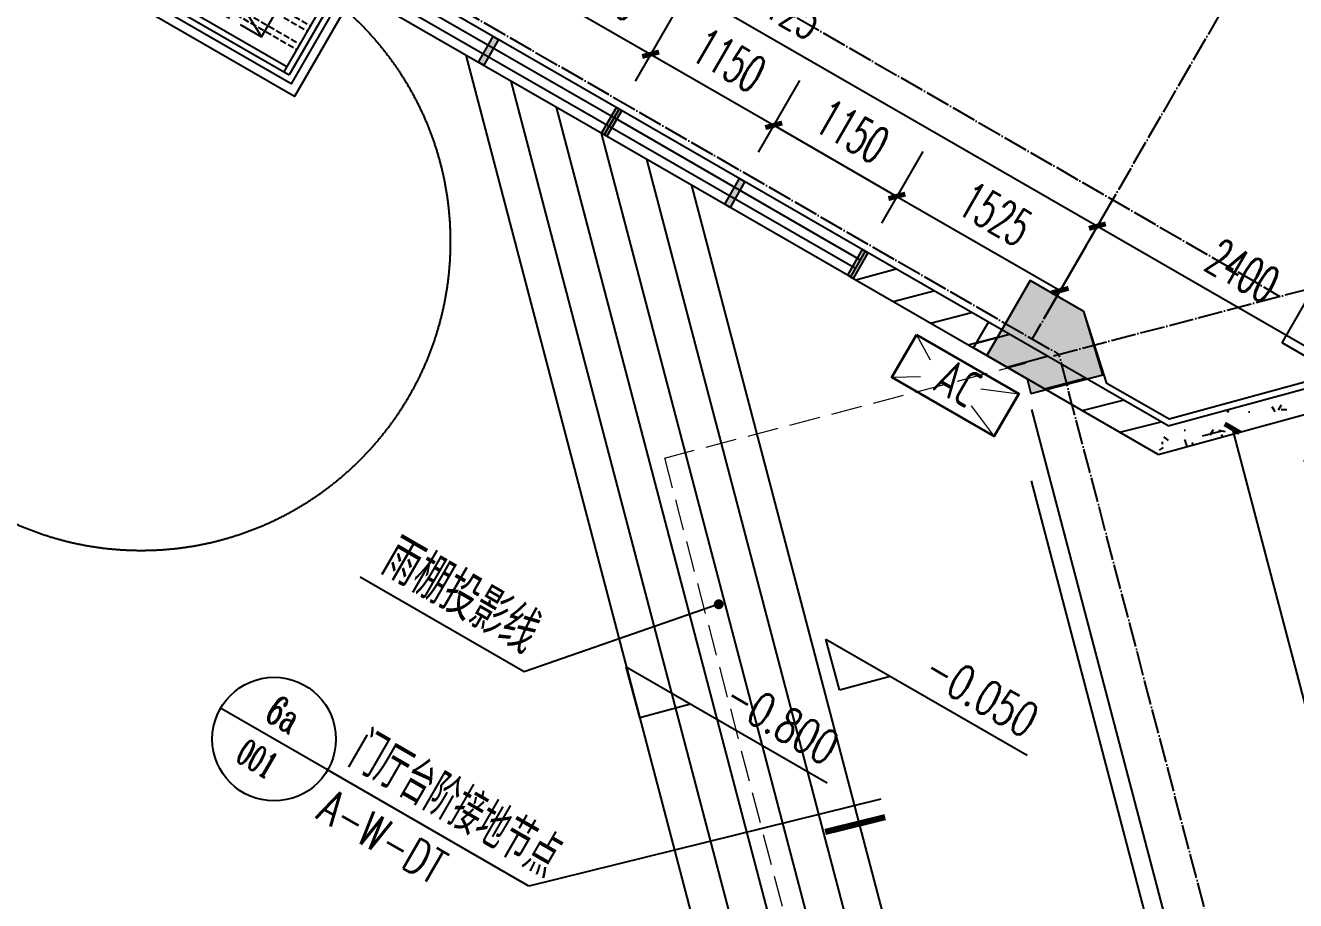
# Model space of a CAD drawing. Header units: millimetres. Extents: x 216654360 to 218309126, y 218099985 to 219647706.
# Drawn here: x 217963966 to 217974242, y 218913889 to 218920971 of the extents above; entities that cross this region are included whole.
import ezdxf
from ezdxf.enums import TextEntityAlignment as Align
from ezdxf.xclip import XClip

# ---------------------------------------------------------------- set-up
doc = ezdxf.new("R2010")
doc.units = ezdxf.units.MM
doc.header["$LTSCALE"] = 1000
doc.header["$XCLIPFRAME"] = 0
for name, pattern in [('02-博雅楼平面图（V8）$0$DASH', [0.35, 0.25, -0.1]), ('DASH', [0.35, 0.25, -0.1]), ('DOTE', [2.4200000000000004, 2, -0.2, 0.02, -0.2])]:
    doc.linetypes.add(name, pattern=pattern)
for name, color, linetype, lineweight in [('02-博雅楼平面图（V8）$0$A-FLOR-OVHD', 173, '02-博雅楼平面图（V8）$0$DASH', 9), ('M-VRF-EQ', 100, 'Continuous', 35), ('p-排水管', 20, 'Continuous', 5)]:
    doc.layers.add(name, color=color, linetype=linetype, lineweight=lineweight)
for name, color, linetype in [('A-ANNO-DIMS', 3, 'Continuous'), ('A-ANNO-DOTE', 1, 'DOTE'), ('A-ANNO-IDEN-INDX', 3, 'Continuous'), ('A-ANNO-IDEN-LEVL', 3, 'Continuous'), ('A-ANNO-TXT', 7, 'Continuous'), ('A-DOOR-FM', 181, 'Continuous'), ('A-FLOR', 91, 'Continuous'), ('A-FLOR-SPCL', 245, 'Continuous'), ('A-FLOR-STRS', 51, 'Continuous'), ('A-FURN', 45, 'Continuous'), ('A-WALL', 2, 'Continuous'), ('A-WALL-PATT', 252, 'Continuous'), ('A-WIND', 161, 'Continuous'), ('DIM_LEAD', 3, 'Continuous'), ('F-辅助线', 192, 'Continuous'), ('KTIAO', 21, 'Continuous'), ('M-VRF-TXT', 100, 'Continuous'), ('PUB_HATCH', 8, 'Continuous'), ('PUB_TEXT', 7, 'Continuous'), ('WINDOW', 4, 'Continuous'), ('现状植物', 3, 'Continuous'), ('看线', 142, 'Continuous'), ('空调', 30, 'Continuous')]:
    doc.layers.add(name, color=color, linetype=linetype)
doc.styles.add('_TCH_DIM', font='JZFZ_ENA', dxfattribs={"width": 0.7, "bigfont": 'JZFZ_CNB'})
doc.styles.add('_TCH_DIM_T3', font='SIMPLEX.shx', dxfattribs={"width": 0.5647058823529413, "bigfont": 'GBCBIG.shx'})
doc.styles.add('A_AXIS', font='COMPLEX', dxfattribs={"width": 0.8, "bigfont": 'HZ'})
doc.styles.add('A_DIM', font='SIMPLEX', dxfattribs={"width": 0.7, "bigfont": 'HZ'})
doc.styles.add('AUDIT_D_250603204042-0', font='SIMPLEX', dxfattribs={"width": 0.7, "bigfont": 'HZ'})
doc.styles.add('HZTXT', font='TXT', dxfattribs={"bigfont": 'HZTXT'})
doc.styles.add('M-3', font='gbenor.shx', dxfattribs={"width": 0.7, "bigfont": 'gbcbig.shx'})
doc.dimstyles.new('_TCH_ARCH&&100', dxfattribs={"dimtxt": 297.5, "dimasz": 100, "dimexe": 250, "dimexo": 300, "dimgap": 126.25, "dimtad": 1, "dimdec": 0, "dimzin": 0, "dimdsep": 46, "dimtxsty": '_TCH_DIM_T3', "dimblk": 'ARCHTICK', "dimcen": 0.09, "dimclrt": 7, "dimazin": 2, "dimtfac": 1, "dimtdec": 0, "dimtix": 1, "dimtmove": 2, "dimatfit": 3, "dimfxl": 100, "dimtolj": 1, "dimtzin": 0, "dimarcsym": 0})
pattern_1 = [(45, (0, 179.51135), (-176.776766007315, 176.776766007315), [])]

# ---------------------------------------------------------------- blocks, each defined once
blk = doc.blocks.new('123sfg')
at = {"color": 3, "linetype": 'Continuous'}
blk.add_circle((-457.9441082782387, -1167.44880581572), 2.499999999999998, dxfattribs=at)
blk = doc.blocks.new("67agjj'")
at = {"layer": 'PUB_HATCH'}
h = blk.add_hatch(dxfattribs=at)
h.set_pattern_fill('加气混凝土', color=256, scale=100, style=0)
h.set_pattern_definition([(0, (354, -366), (600, 1200), [0, -1200]), (0, (-348, -528), (600, 1200), [0, -1200]), (0, (42, -540), (600, 1200), [0, -1200]), (0, (468, -186), (600, 1200), [0, -1200]), (0, (-30, -600), (600, 1200), [0, -1200]), (0, (588, 570), (600, 1200), [0, -1200]), (0, (222, 474), (600, 1200), [0, -1200]), (0, (413.9999999999999, 324), (600, 1200), [0, -1200]), (0, (-564, 300), (600, 1200), [0, -1200]), (0, (24, 246), (600, 1200), [0, -1200]), (0, (-204, -60), (600, 1200), [0, -1200]), (0, (-192, -509.9999999999999), (600, 1200), [0, -1200]), (0, (258, -558), (600, 1200), [0, -1200]), (0, (588, -30), (600, 1200), [0, -1200]), (0, (-534, -216), (600, 1200), [0, -1200]), (0, (-432, -12), (600, 1200), [0, -1200]), (0, (36, -96), (600, 1200), [0, -1200]), (0, (-132, -270), (600, 1200), [0, -1200]), (0, (-228, 126), (600, 1200), [0, -1200]), (0, (-78, 576), (600, 1200), [0, -1200]), (0, (-486.0000000000001, -468), (600, 1200), [0, -1200]), (0, (174, 330), (600, 1200), [0, -1200]), (0, (-384, 348), (600, 1200), [0, -1200]), (0, (-480, 504), (600, 1200), [0, -1200]), (130.601294, (514.285716, 194.285712), (-2999.999966861969, 3600.000015739533), [52.683108, -22074.222]), (18.4349488, (428.571432, 217.142856), (2999.999988936139, 1199.999991146445), [54.21048, -7535.2558]), (90, (428.571432, 165.714288), (600.0000000000001, 1200), [51.428568, -2348.5713]), (161.565051, (480, 148.571424), (-3000.000015105215, 1199.999910544823), [54.21048, -7535.2558]), (53.1301023, (480, 148.571424), (600.0000011342403, 1199.99999943288), [57.14286, -5942.856999999999]), (135, (525.714288, -462.85704), (-600.0000725322863, 1199.999918790402), [48.48732, -3345.6252]), (45, (457.142856, -462.85704), (599.9999961647541, 1199.999995157935), [48.48732, -3345.6252]), (135, (491.428572, -497.1428400000001), (-600.0000725322863, 1199.999918790402), [48.48732, -3345.6252]), (45, (491.428572, -497.1428400000001), (599.9999961647541, 1199.999995157935), [48.48732, -3345.6252]), (116.565051, (-51.42852, 342.857148), (-0.0001043859734650709, 2399.999934707041), [63.887652, -1277.753]), (180, (-79.99991999999999, 399.999996), (-599.9999999999998, 1200), [68.571432, -1131.4285]), (63.43494880000001, (-177.1428, 342.857148), (5.432290706153253e-06, 2399.999988372672), [63.887652, -1277.753]), (116.565051, (-148.5714, 285.714288), (-0.0001043859734650709, 2399.999934707041), [63.887652, -1277.753]), (0, (-148.5714, 285.714288), (600, 1200), [68.571432, -1131.4285]), (63.43494880000001, (-79.99991999999999, 285.714288), (5.432290706153253e-06, 2399.999988372672), [63.887652, -1277.753]), (107.102728, (399.999996, -62.85708000000001), (-1799.999931184909, 6000.000009680287), [77.72269200000001, -32565.805]), (143.972626, (377.142852, 11.428572), (-11399.99985547618, 8399.999990492668), [77.72269200000001, -16244.04]), (180, (314.285712, 57.14286), (-599.9999999999998, 1200), [74.285712, -1125.7142]), (36.02737329999999, (177.14286, 11.428572), (11399.99991575318, 8399.99990944439), [77.72269200000001, -16244.04]), (71.5650511, (154.285716, -57.14279999999999), (1800.000009240657, 5999.99998966958), [72.280632, -7517.185600000001]), (107.102728, (177.14286, -131.42856), (-1799.999931184909, 6000.000009680287), [77.72269200000001, -32565.805]), (143.972626, (240, -177.1428), (-11399.99985547618, 8399.999990492668), [77.72269200000001, -16244.04]), (0, (240, -177.1428), (600, 1200), [74.285712, -1125.7142]), (36.02737329999999, (314.285712, -177.1428), (11399.99991575318, 8399.99990944439), [77.72269200000001, -16244.04]), (71.5650511, (377.142852, -131.42856), (1800.000009240657, 5999.99998966958), [72.280632, -7517.185600000001]), (150.255118, (411.428568, 497.142852), (-1800.000004260273, 1199.999985130039), [46.07004, -9628.639200000001]), (90, (371.428572, 474.28572), (600.0000000000001, 1200), [45.714288, -2354.2855]), (29.7448813, (371.428572, 474.28572), (1800.000001060037, 1199.999994395642), [46.07004, -9628.639200000001]), (116.565051, (131.428572, -354.28572), (-0.0001043859734650709, 2399.999934707041), [63.887652, -1277.753]), (168.690067, (102.857148, -297.1428), (-5400.000004006199, 1199.999969888218), [58.274508, -12179.371]), (41.18592510000001, (0, -325.7142), (14999.99990911732, 13199.99988457684), [60.743688, -25451.604]), (90, (0, -382.85712), (600.0000000000001, 1200), [57.14286, -2342.857]), (138.814074, (45.714288, -422.85708), (-14999.99973338043, 13200.0000840726), [60.743688, -25451.604]), (16.6992442, (45.714288, -422.85708), (19799.99985103278, 5999.99993715613), [59.6589, -24997.075]), (60.9453959, (102.857148, -405.71424), (599.9999984077513, 1199.99998938541), [58.83217200000001, -24650.679]), (109.983106, (-371.42856, 148.571424), (-3000.000011299861, 8399.999977770043), [66.88400399999998, -28024.39499999999]), (155.556045, (-394.28568, 211.428576), (-7800.000029732115, 3599.999925205931), [69.045972, -28930.263]), (24.4439547, (-519.99996, 211.428576), (7800.000003890955, 3599.999982684802), [69.045972, -28930.263]), (70.01689340000001, (-542.85708, 148.571424), (3000.000009044286, 8399.999979161448), [66.88400399999999, -28024.395]), (109.983106, (-519.99996, 85.71428399999999), (-3000.000011299861, 8399.999977770043), [66.88400399999998, -28024.39499999999]), (160.016893, (-457.14276, 62.85714), (-3000.000001763259, 1199.999945333349), [66.88400399999999, -13978.755]), (19.9831065, (-457.14276, 62.85714), (2999.999983528817, 1199.999998096056), [66.88400399999999, -13978.755]), (70.01689340000001, (-394.28568, 85.71428399999999), (3000.000009044286, 8399.999979161448), [66.88400399999999, -28024.395]), (122.005383, (74.285712, 39.999996), (-600.0000805229399, 1199.999938741572), [53.908464, -11266.868]), (18.4349488, (-5.71428, 68.571432), (2999.999988936139, 1199.999991146445), [54.21048, -7535.2558]), (90, (-5.71428, 17.142852), (600.0000000000001, 1200), [51.428568, -2348.5713]), (161.565051, (45.714288, 0), (-3000.000015105215, 1199.999910544823), [54.21048, -7535.2558]), (54.46232220000002, (45.714288, 0), (4199.999993914518, 5999.999991012131), [49.15614, -20596.423]), (116.565051, (-274.28568, -251.42856), (-0.0001043859734650709, 2399.999934707041), [63.887652, -1277.753]), (180, (-302.85708, -194.28564), (-599.9999999999998, 1200), [62.85714, -1137.1428]), (59.0362434, (-399.99996, -251.42856), (600.000001953063, 1199.999994175555), [66.63945599999998, -13927.644]), (120.963756, (-365.71428, -308.57136), (-600.0000819959288, 1199.999944893199), [66.639456, -13927.644]), (0, (-365.71428, -308.57136), (600, 1200), [62.85714, -1137.1428]), (63.43494880000001, (-302.85708, -308.57136), (5.432290706153253e-06, 2399.999988372672), [63.887652, -1277.753])])
h.paths.add_polyline_path([(4946351.567977916, -198596.03138635), (4946395.441492905, -198836.0313863158), (4947546.550412929, -197672.8045217143), (4947346.550412916, -197590.5745802509)])
h = blk.add_hatch(dxfattribs=at)
h.set_pattern_fill('普通砖', color=256, scale=100, style=0)
h.set_pattern_definition(pattern_1)
h.paths.add_polyline_path([(4946395.441492905, -198836.0313863158), (4946351.567977916, -198596.03138635), (4944671.627437681, -198596.031386326), (4944671.627437681, -198836.031386326)])
at = {"layer": 'A-FURN', "color": 251}
blk.add_lwpolyline([(4946812.202731932, -197552.1008993705), (4946812.202731932, -196952.1008993705), (4947212.202731932, -196952.1008993705), (4947212.202731932, -197552.1008993705)], close=True, dxfattribs=at)
at = {"layer": 'A-WALL'}
for p, q in [((4946351.567977916, -198596.03138635), (4947346.550412916, -197590.5745802509)), ((4946395.441492905, -198836.0313863158), (4947546.550412929, -197672.8045217143)), ((4946351.567977916, -198596.03138635), (4944671.627437681, -198596.031386326)), ((4944671.627437681, -198836.031386326), (4944671.627437681, -198596.031386326)), ((4946395.441492905, -198836.0313863158), (4944671.627437681, -198836.031386326))]:
    blk.add_line(p, q, dxfattribs=at)
at = {"layer": 'A-WALL', "color": 6}
blk.add_lwpolyline([(4947071.550420254, -191775.9127559049), (4947296.550412997, -191775.9127557668), (4947296.550412924, -197570.0170948543), (4946330.7037659, -198546.0313949564), (4945749.480465663, -198546.0313949564), (4945296.550945533, -198135.912756015), (4944796.546524903, -198135.912756015), (4944796.546524903, -198596.031386326)], dxfattribs=at)
blk = doc.blocks.new('2929sk')
h = blk.add_hatch(color=2)
h.dxf.hatch_style = 1
h.paths.add_polyline_path([(-76019.56105679553, -79585.12789638326), (-76447.16538407095, -80006.02823578371), (-76058.41759934928, -80372.7624611524), (-75558.41371135972, -80372.7624611524), (-75558.41371135972, -79672.76296401877), (-75933.31416010484, -79672.28273071101)])
at = {"color": 2}
blk.add_lwpolyline([(-76019.56105679553, -79585.12789638326), (-76447.16538407095, -80006.02823578371), (-76058.41759934928, -80372.7624611524), (-75558.41371135972, -80372.7624611524), (-75558.41371135972, -79672.76296401877), (-75933.31416010484, -79672.28273071101)], close=True, dxfattribs=at)
at = {"layer": 'A-ANNO-DOTE', "ltscale": 0.1}
for p, q in [((-87650.37033084873, -68258.3819301714), (-76058.02089513931, -79972.76625369635)), ((-76026.47798644006, -79941.43999575329), (-81876.35765641462, -85730.3783998838)), ((-16719.25256192591, -79972.76195832115), (-76058.12968132086, -79972.76195832127)), ((-75808.41759934928, -98506.28522877564), (-75808.41759934928, -79972.76195832127)), ((-16719.25256192591, -81272.76195832115), (-77371.81503087282, -81272.76195832127))]:
    blk.add_line(p, q, dxfattribs=at)
blk = doc.blocks.new('$WINLIB2D$00000001')
at = {"color": 0}
for points in [[(-0.4999999999999964, 0.5000000000000142), (-0.4999999999999964, -0.4999999999999858)], [(-0.4999999999999964, 0.5000000000000142), (0.5000000000000036, 0.5000000000000142)], [(0.5000000000000036, -0.4999999999999858), (0.5000000000000036, 0.5000000000000142)], [(0.5000000000000036, 0.1666666666666714), (-0.4999999999999964, 0.1666666666666714)], [(0.5000000000000036, -0.1666666666666572), (-0.4999999999999964, -0.1666666666666572)], [(-0.4999999999999964, -0.4999999999999858), (0.5000000000000036, -0.4999999999999858)]]:
    blk.add_lwpolyline(points, dxfattribs=at)
blk = doc.blocks.new('yrtggerr')
at = {"layer": 'PUB_HATCH'}
h = blk.add_hatch(dxfattribs=at)
h.set_pattern_fill('普通砖', color=256, scale=100, style=0)
h.set_pattern_definition(pattern_1)
h.paths.add_polyline_path([(6122395.840668839, 26731.52238957305), (6121120.696247355, 26731.52238957298), (6121120.696247355, 26491.52238957327), (6122395.840668839, 26491.52238957305)])
at = {"layer": 'A-WALL'}
for p, q in [((6122395.840668839, 26731.52238957305), (6121120.696247355, 26731.52238957298)), ((6121120.696247355, 26731.52238957298), (6121120.696247355, 26491.52238957327)), ((6122395.840668839, 26491.52238957305), (6122395.840668839, 26731.52238957305)), ((6121120.696247355, 26491.52238957327), (6122395.840668839, 26491.52238957305))]:
    blk.add_line(p, q, dxfattribs=at)
at = {"layer": 'A-WIND', "xscale": 2300, "yscale": -240, "zscale": 2300, "rotation": 180}
for p in [(6117670.696247355, 26611.52238957305), (6119970.696247355, 26611.52238957305)]:
    blk.add_blockref('$WINLIB2D$00000001', p, dxfattribs=at)
blk = doc.blocks.new('*U236')
at = {"layer": 'M-VRF-EQ', "lineweight": 0}
for p, q in [((192.8683587370324, -118.7341888402076), (478.4999327522489, 0.04749959943859494)), ((-477.4999327522489, -0.04749959943859494), (-280.7813304569825, -119.4748593461273)), ((-477.4999327522489, -395.080456099583), (-280.7813304569825, -276.1058839955814)), ((192.8683587370324, -277.6357536480715), (478.4999327522489, -396.7738795220267))]:
    blk.add_line(p, q, dxfattribs=at)
at = {"layer": 'M-VRF-EQ'}
blk.add_lwpolyline([(-477.4999327522489, -0.04749959943859494), (477.4999327522489, 0.04749959943859494), (477.4999327522489, -396.7738795220267), (-477.4999327522489, -396.8688787209039)], close=True, dxfattribs=at)
at = {"layer": 'M-VRF-TXT', "style": 'M-3', "width": 0.8}
blk.add_text('AC', height=300, dxfattribs=at).set_placement((-159.1983360713348, -319.0290589160647))
blk = doc.blocks.new('grshfndhyjhtdy')
at = {"rotation": 359.9943004671525}
blk.add_blockref('*U236', (5970960.381673024, 26341.64242515946), dxfattribs=at)
blk = doc.blocks.new('424e523234')
at = {"layer": 'KTIAO', "linetype": 'DASH'}
for p, q in [((89815.48802393419, -4159702.882344385), (90024.17250895745, -4159814.180736397)), ((90715.48802393419, -4159702.882344385), (90507.55753390177, -4159813.778605735)), ((90024.17250895745, -4159991.583952372), (89815.48802393419, -4160102.882344385)), ((90507.55753390177, -4159991.986083034), (90715.48802393419, -4160102.882344385))]:
    blk.add_line(p, q, dxfattribs=at)
blk.add_lwpolyline([(89815.48802393419, -4159702.882344385), (90715.48802393419, -4159702.882344385), (90715.48802393419, -4160102.882344385), (89815.48802393419, -4160102.882344385)], close=True, dxfattribs=at)
at = {"layer": '空调', "color": 7, "style": 'HZTXT', "width": 0.75}
blk.add_text('AC', height=198, dxfattribs=at).set_placement((90162.89897440618, -4159976.550303085))
blk = doc.blocks.new('uh24h')
at = {"layer": 'F-辅助线'}
blk.add_lwpolyline([(0, 0), (350, 0), (350, 350), (0, 350)], close=True, dxfattribs=at)
at = {"layer": 'p-排水管'}
for points in [[(50, 175), (300, 175)], [(175, 300), (175, 50)]]:
    blk.add_lwpolyline(points, dxfattribs=at)
blk.add_lwpolyline([(100, 175, 0.9999999999999999), (250, 175, 0.9999999999999999), (100, 175, 1)], format="xyb", dxfattribs=at)
blk = doc.blocks.new('A$C1B26468D')
at = {"layer": 'p-排水管'}
for points in [[(0, 0), (-116.224467145279, 0)], [(0, 0), (0, 112.052467869129)], [(0, 0), (116.224467145279, 0)], [(0, 0), (0, -112.052467869129)]]:
    blk.add_lwpolyline(points, dxfattribs=at)
at = {"layer": 'p-排水管', "color": 1, "ltscale": 0.4, "const_width": 10}
blk.add_lwpolyline([(-75, 0, 2.414213562373095), (0, 75, 0.4142135623730951)], format="xyb", close=True, dxfattribs=at)
at = {"layer": 'p-排水管'}
blk.add_circle((0, 0), 51.71389266569167, dxfattribs=at)
blk = doc.blocks.new('123saa')
at = {"layer": '看线', "ltscale": 0.4, "xscale": 0.6666666666666666, "yscale": 0.6666666666666666, "zscale": 0.6666666666666666}
blk.add_blockref('A$C1B26468D', (6115536.425730522, -199015.8200859936), dxfattribs=at)
blk = doc.blocks.new('gretrnhthreygthrhnfehtryre')
at = {"layer": 'A-FLOR'}
for points in [[(-12155.79082276486, -352003.6080709029), (-12155.79082276579, -352986.775083172), (-15105.82875696477, -352986.1834913929), (-15105.82875696383, -352003.0164791238)], [(-12230.79082276486, -352003.5930306274), (-12230.79082276579, -352911.7600413884), (-15030.82875696477, -352911.1985301604), (-15030.82875696383, -352003.0315193994)]]:
    blk.add_lwpolyline(points, close=True, dxfattribs=at)
at = {"layer": 'A-FLOR', "color": 40, "true_color": 0xf8d731}
for points in [[(-14980.8349312935, -352003.370436087), (-14980.79845587164, -352857.3874127234)], [(-14930.83493133914, -352003.3683005662), (-14930.79845591728, -352857.3852772025)], [(-12330.78162291739, -352003.0182022506), (-12330.78162291739, -352857.8971559919)], [(-12280.78162291739, -352003.0182022506), (-12280.78162291739, -352857.8971559919)], [(-14980.82875696477, -352857.4081651944), (-12280.78162291739, -352857.8971559919)], [(-14930.80059001502, -352807.4186006735), (-12330.78162291739, -352807.8867242128)]]:
    blk.add_lwpolyline(points, dxfattribs=at)
at = {"layer": 'A-FLOR', "color": 40, "linetype": 'DASH', "ltscale": 0.2, "true_color": 0xf8d731}
for points in [[(-14930.81680932548, -352427.6679100044), (-12330.78162291739, -352426.6712868261)], [(-14930.81467380468, -352477.6679131261), (-12330.78162291739, -352476.671290799)], [(-14930.80944614485, -352600.0656818923), (-12330.78162291739, -352599.1711231374)], [(-14930.80731062405, -352650.065685014), (-12330.78162291739, -352649.1711271104)]]:
    blk.add_lwpolyline(points, dxfattribs=at)
at = {"layer": 'A-ANNO-TXT', "xscale": -0.3333333333333333, "yscale": 0.3333333333333333, "zscale": 0.3333333333333333}
blk.add_blockref('uh24h', (-13572.84617512207, -352415.9154797405), dxfattribs=at)
at = {"layer": 'A-WALL-PATT', "rotation": 90}
blk.add_blockref('123saa', (-212646.99959445, -6467669.007876929), dxfattribs=at)
at = {"layer": '空调'}
blk.add_blockref('424e523234', (-104449.3034959985, 3807399.953541512), dxfattribs=at)
at = {"layer": '空调', "xscale": -1}
blk.add_blockref('424e523234', (77187.68391626608, 3807399.953541512), dxfattribs=at)
blk = doc.blocks.new('13afrt5y')
h = blk.add_hatch(color=251)
h.dxf.hatch_style = 1
h.paths.add_polyline_path([(6076795.844556821, 26731.64101954136), (6076845.844556821, 26731.64101954136), (6076845.844556821, 26491.64101954136), (6076795.844556821, 26491.64101954136)])
at = {"layer": 'WINDOW'}
blk.add_lwpolyline([(6076795.844556821, 26731.64101954136), (6076845.844556821, 26731.64101954136), (6076845.844556821, 26491.64101954136), (6076795.844556821, 26491.64101954136)], close=True, dxfattribs=at)
blk = doc.blocks.new('_ArchTick')
at = {"color": 0, "linetype": 'ByBlock', "const_width": 0.4}
blk.add_lwpolyline([(-0.5, -0.5), (0.5, 0.5)], dxfattribs=at)
blk = doc.blocks.new('*D586')
at = {"layer": 'A-ANNO-DIMS', "color": 0, "lineweight": -2, "transparency": 16777216}
for p, q in [((6122645.843657328, 27031.63414263589), (6122645.844833103, 28095.36824094471)), ((6125045.84382267, 27031.63148984784), (6125045.844998445, 28095.36558815666)), ((6122645.844556771, 27845.36824094486), (6125045.844722114, 27845.36558815681))]:
    blk.add_line(p, q, dxfattribs=at)
at = {"layer": 'Defpoints', "color": 0, "transparency": 16777216}
for p in [(6125045.844722114, 27845.36558815681), (6122645.843325729, 26731.63414263607), (6125045.843491072, 26731.63148984802)]:
    blk.add_point(p, dxfattribs=at)
at = {"layer": 'A-ANNO-DIMS', "color": 0, "lineweight": -2, "transparency": 16777216, "xscale": 100, "yscale": 100, "zscale": 100}
for p, rotation in [((6122645.844556771, 27845.36824094486), 179.9999366693548), ((6125045.844722114, 27845.36558815681), 359.9999366693548)]:
    blk.add_blockref('_ArchTick', p, dxfattribs=dict(at, rotation=rotation))
at = {"layer": 'A-ANNO-DIMS', "color": 7, "transparency": 16777216, "insert": (6123845.844943407, 28120.36691455067), "char_height": 297.5, "attachment_point": 5, "rotation": 359.9999366693548, "style": '_TCH_DIM_T3'}
blk.add_mtext('\\A1;2400', dxfattribs=at)
blk = doc.blocks.new('*D587')
at = {"layer": 'A-ANNO-DIMS', "color": 0, "lineweight": -2, "transparency": 16777216}
for p, q in [((6116520.920748457, 27031.64091268637), (6116520.921924233, 28095.37501099518)), ((6122645.843657328, 27031.63414263589), (6122645.844833103, 28095.36824094471)), ((6116520.921647901, 27845.37501099534), (6122645.844556771, 27845.36824094486))]:
    blk.add_line(p, q, dxfattribs=at)
at = {"layer": 'Defpoints', "color": 0, "transparency": 16777216}
for p in [(6122645.844556771, 27845.36824094486), (6116520.920416859, 26731.64091268655), (6122645.843325729, 26731.63414263607)]:
    blk.add_point(p, dxfattribs=at)
at = {"layer": 'A-ANNO-DIMS', "color": 0, "lineweight": -2, "transparency": 16777216, "xscale": 100, "yscale": 100, "zscale": 100}
for p, rotation in [((6116520.921647901, 27845.37501099534), 179.9999366693548), ((6122645.844556771, 27845.36824094486), 359.9999366693548)]:
    blk.add_blockref('_ArchTick', p, dxfattribs=dict(at, rotation=rotation))
at = {"layer": 'A-ANNO-DIMS', "color": 7, "transparency": 16777216, "insert": (6119583.383406301, 28120.37162596993), "char_height": 297.5, "attachment_point": 5, "rotation": 359.9999366693548, "style": '_TCH_DIM_T3'}
blk.add_mtext('\\A1;6125', dxfattribs=at)
blk = doc.blocks.new('*D605')
at = {"layer": 'A-ANNO-DIMS', "color": 0, "lineweight": -2, "transparency": 16777216}
for p, q in [((6117670.365444719, 27661.9811337337), (6117670.365444719, 26993.28577422714)), ((6118820.365444719, 27661.9811337337), (6118820.365444719, 26993.28577422714)), ((6117670.365444719, 27243.28577422714), (6118820.365444719, 27243.28577422714))]:
    blk.add_line(p, q, dxfattribs=at)
at = {"layer": 'Defpoints', "color": 0, "transparency": 16777216}
for p in [(6117670.365444719, 27961.9811337337), (6118820.365444719, 27961.9811337337), (6118820.365444719, 27243.28577422714)]:
    blk.add_point(p, dxfattribs=at)
at = {"layer": 'A-ANNO-DIMS', "color": 0, "lineweight": -2, "transparency": 16777216, "xscale": 100, "yscale": 100, "zscale": 100, "rotation": 180}
blk.add_blockref('_ArchTick', (6117670.365444719, 27243.28577422714), dxfattribs=at)
at = {"layer": 'A-ANNO-DIMS', "color": 0, "lineweight": -2, "transparency": 16777216, "xscale": 100, "yscale": 100, "zscale": 100}
blk.add_blockref('_ArchTick', (6118820.365444719, 27243.28577422714), dxfattribs=at)
at = {"layer": 'A-ANNO-DIMS', "color": 7, "transparency": 16777216, "insert": (6118245.365444719, 27518.28577422714), "char_height": 297.5, "attachment_point": 5, "style": '_TCH_DIM_T3'}
blk.add_mtext('\\A1;1150', dxfattribs=at)
blk = doc.blocks.new('*D606')
at = {"layer": 'A-ANNO-DIMS', "color": 0, "lineweight": -2, "transparency": 16777216}
for p, q in [((6118820.365444719, 27661.9811337337), (6118820.365444719, 26993.28577422714)), ((6119970.365444719, 27661.9811337337), (6119970.365444719, 26993.28577422714)), ((6118820.365444719, 27243.28577422714), (6119970.365444719, 27243.28577422714))]:
    blk.add_line(p, q, dxfattribs=at)
at = {"layer": 'Defpoints', "color": 0, "transparency": 16777216}
for p in [(6118820.365444719, 27961.9811337337), (6119970.365444719, 27961.9811337337), (6119970.365444719, 27243.28577422714)]:
    blk.add_point(p, dxfattribs=at)
at = {"layer": 'A-ANNO-DIMS', "color": 0, "lineweight": -2, "transparency": 16777216, "xscale": 100, "yscale": 100, "zscale": 100, "rotation": 180}
blk.add_blockref('_ArchTick', (6118820.365444719, 27243.28577422714), dxfattribs=at)
at = {"layer": 'A-ANNO-DIMS', "color": 0, "lineweight": -2, "transparency": 16777216, "xscale": 100, "yscale": 100, "zscale": 100}
blk.add_blockref('_ArchTick', (6119970.365444719, 27243.28577422714), dxfattribs=at)
at = {"layer": 'A-ANNO-DIMS', "color": 7, "transparency": 16777216, "insert": (6119395.365444719, 27518.28577422714), "char_height": 297.5, "attachment_point": 5, "style": '_TCH_DIM_T3'}
blk.add_mtext('\\A1;1150', dxfattribs=at)
blk = doc.blocks.new('*D607')
at = {"layer": 'A-ANNO-DIMS', "color": 0, "lineweight": -2, "transparency": 16777216}
for p, q in [((6119970.365444719, 27661.9811337337), (6119970.365444719, 26993.28577422714)), ((6121120.365444719, 27661.9811337337), (6121120.365444719, 26993.28577422714)), ((6119970.365444719, 27243.28577422714), (6121120.365444719, 27243.28577422714))]:
    blk.add_line(p, q, dxfattribs=at)
at = {"layer": 'Defpoints', "color": 0, "transparency": 16777216}
for p in [(6119970.365444719, 27961.9811337337), (6121120.365444719, 27961.9811337337), (6121120.365444719, 27243.28577422714)]:
    blk.add_point(p, dxfattribs=at)
at = {"layer": 'A-ANNO-DIMS', "color": 0, "lineweight": -2, "transparency": 16777216, "xscale": 100, "yscale": 100, "zscale": 100, "rotation": 180}
blk.add_blockref('_ArchTick', (6119970.365444719, 27243.28577422714), dxfattribs=at)
at = {"layer": 'A-ANNO-DIMS', "color": 0, "lineweight": -2, "transparency": 16777216, "xscale": 100, "yscale": 100, "zscale": 100}
blk.add_blockref('_ArchTick', (6121120.365444719, 27243.28577422714), dxfattribs=at)
at = {"layer": 'A-ANNO-DIMS', "color": 7, "transparency": 16777216, "insert": (6120545.365444719, 27518.28577422714), "char_height": 297.5, "attachment_point": 5, "style": '_TCH_DIM_T3'}
blk.add_mtext('\\A1;1150', dxfattribs=at)
blk = doc.blocks.new('*D608')
at = {"layer": 'A-ANNO-DIMS', "color": 0, "lineweight": -2, "transparency": 16777216}
for p, q in [((6121120.365444719, 27661.9811337337), (6121120.365444719, 26993.28577422714)), ((6122645.844556829, 27661.9811337337), (6122645.844556829, 26993.28577422714)), ((6121120.365444719, 27243.28577422714), (6122645.844556829, 27243.28577422714))]:
    blk.add_line(p, q, dxfattribs=at)
at = {"layer": 'Defpoints', "color": 0, "transparency": 16777216}
for p in [(6121120.365444719, 27961.9811337337), (6122645.844556829, 27961.9811337337), (6122645.844556829, 27243.28577422714)]:
    blk.add_point(p, dxfattribs=at)
at = {"layer": 'A-ANNO-DIMS', "color": 0, "lineweight": -2, "transparency": 16777216, "xscale": 100, "yscale": 100, "zscale": 100, "rotation": 180}
blk.add_blockref('_ArchTick', (6121120.365444719, 27243.28577422714), dxfattribs=at)
at = {"layer": 'A-ANNO-DIMS', "color": 0, "lineweight": -2, "transparency": 16777216, "xscale": 100, "yscale": 100, "zscale": 100}
blk.add_blockref('_ArchTick', (6122645.844556829, 27243.28577422714), dxfattribs=at)
at = {"layer": 'A-ANNO-DIMS', "color": 7, "transparency": 16777216, "insert": (6121883.105000773, 27518.28577422714), "char_height": 297.5, "attachment_point": 5, "style": '_TCH_DIM_T3'}
blk.add_mtext('\\A1;1525', dxfattribs=at)
blk = doc.blocks.new('*D298')
at = {"layer": 'A-ANNO-DIMS', "color": 0, "lineweight": -2, "transparency": 16777216}
for p, q in [((6127097.05677854, 22545.83197004022), (6126800.153228002, 22845.86108124908)), ((6124630.121728351, 20346.71930205403), (6126976.001903704, 22668.16121278098)), ((6124751.176603187, 20224.39005931327), (6124454.273052649, 20524.41917052213))]:
    blk.add_line(p, q, dxfattribs=at)
at = {"layer": 'Defpoints', "color": 0, "transparency": 16777216}
for p in [(6126976.001903704, 22668.16121278098), (6127308.075189384, 22332.59212787822), (6124962.19501403, 20011.15021715127)]:
    blk.add_point(p, dxfattribs=at)
at = {"layer": 'A-ANNO-DIMS', "color": 0, "lineweight": -2, "transparency": 16777216, "xscale": 100, "yscale": 100, "zscale": 100}
for p, rotation in [((6126976.001903704, 22668.16121278098), 44.70000000000164), ((6124630.121728351, 20346.71930205403), 224.7000000000016)]:
    blk.add_blockref('_ArchTick', p, dxfattribs=dict(at, rotation=rotation))
at = {"layer": 'A-ANNO-DIMS', "color": 7, "transparency": 16777216, "insert": (6125609.628272754, 21702.91011273162), "char_height": 297.5, "attachment_point": 5, "rotation": 44.70000000000164, "style": '_TCH_DIM_T3'}
blk.add_mtext('\\A1;3300', dxfattribs=at)
blk = doc.blocks.new('*D547')
at = {"layer": 'A-ANNO-DIMS', "color": 0, "lineweight": -2, "transparency": 16777216}
for p, q in [((6124408.573942415, 26973.94222651515), (6128815.574751774, 22520.54807365406)), ((6124346.690125375, 26912.70308566652), (6124230.874073947, 26798.09355081245)), ((6128753.690934733, 22459.30893280543), (6128637.874883305, 22344.69939795136))]:
    blk.add_line(p, q, dxfattribs=at)
at = {"layer": 'Defpoints', "color": 0, "transparency": 16777216}
for p in [(6124559.929967538, 27123.72149650985), (6128966.930776896, 22670.32734364877), (6128815.574751774, 22520.54807365406)]:
    blk.add_point(p, dxfattribs=at)
at = {"layer": 'A-ANNO-DIMS', "color": 0, "lineweight": -2, "transparency": 16777216, "xscale": 100, "yscale": 100, "zscale": 100}
for p, rotation in [((6124408.573942415, 26973.94222651515), 134.700000000004), ((6128815.574751774, 22520.54807365406), 314.7000000000039)]:
    blk.add_blockref('_ArchTick', p, dxfattribs=dict(at, rotation=rotation))
at = {"layer": 'A-ANNO-DIMS', "color": 7, "transparency": 16777216, "insert": (6126807.54420241, 24940.67869335739), "char_height": 297.5, "attachment_point": 5, "rotation": 314.70000000000397, "style": '_TCH_DIM_T3'}
blk.add_mtext('\\A1;6265', dxfattribs=at)
blk = doc.blocks.new('div111')
blk.add_blockref('gretrnhthreygthrhnfehtryre', (6128651.664241217, 378494.9623797643))
at = {"layer": 'WINDOW'}
for p in [(40850.07702481188, -0.0001068560814019293), (42000.07702481188, -0.0001068560814019293), (43150.07702481188, -0.0001068560814019293), (44300.07702481188, -0.0001068560814019293)]:
    blk.add_blockref('13afrt5y', p, dxfattribs=at)
at = {"layer": 'A-ANNO-DIMS'}
for p1, p2, distance, picture, middle in [((6116520.920416859, 26731.64091268655), (6122645.843325729, 26731.63414263607), 1113.7340983094691, '*D587', (6119583.383406301, 28120.37162596993)), ((6122645.843325729, 26731.63414263607), (6125045.843491071, 26731.63148984802), 1113.7340983094691, '*D586', (6123845.844943407, 28120.36691455067)), ((6117670.365444719, 27961.9811337337), (6118820.365444719, 27961.9811337337), -718.6953595065606, '*D605', (6118245.365444719, 27518.28577422714)), ((6118820.365444719, 27961.9811337337), (6119970.365444719, 27961.9811337337), -718.6953595065606, '*D606', (6119395.365444719, 27518.28577422714)), ((6119970.365444719, 27961.9811337337), (6121120.365444719, 27961.9811337337), -718.6953595065606, '*D607', (6120545.365444719, 27518.28577422714)), ((6121120.365444719, 27961.9811337337), (6122645.844556829, 27961.9811337337), -718.6953595065606, '*D608', (6121883.105000773, 27518.28577422714))]:
    dim = blk.add_aligned_dim(p1=p1, p2=p2, distance=distance, dimstyle='_TCH_ARCH&&100', dxfattribs=at)
    dim.commit()
    dim.dimension.update_dxf_attribs({"geometry": picture, "text_midpoint": middle})
blk = doc.blocks.new('A$C04836B57')
blk.add_lwpolyline([(-38059.25648819655, -38128.87559502217), (-42950.30514206924, -33186.33793306768)])
at = {"layer": '02-博雅楼平面图（V8）$0$A-FLOR-OVHD'}
for p, q in [((-45328.69966340065, -35013.37061145417), (-43180.28591514193, -32887.33801643018)), ((-45329.1943070842, -35012.8707694349), (-40264.70702379104, -40130.58203143113))]:
    blk.add_line(p, q, dxfattribs=at)
at = {"layer": 'A-FLOR-STRS'}
for points in [[(-38236.09113227669, -43210.383905643), (-48348.88217709027, -32991.13356821482)], [(-38236.09113227669, -42783.88083590213), (-47926.82221360505, -32991.13356821484)], [(-38236.09113227669, -42357.37776616125), (-47504.76225011982, -32991.13356821486)], [(-38236.09113227669, -41930.87469642039), (-47082.70228663459, -32991.13356821489)], [(-38116.09113227762, -41625.63488971418), (-46660.64232314937, -32991.13356821485)], [(-38110.49606882036, -41204.78578373803), (-46238.5823682053, -32991.13355958431)]]:
    blk.add_lwpolyline(points, dxfattribs=at)
at = {"layer": 'A-WALL-PATT'}
blk.add_line((-42666.13621196616, -33691.01492962631), (-36866.10296826065, -39552.10623666837), dxfattribs=at)
at = {"color": 2}
blk.add_blockref("67agjj'", (-4988279.812432501, 165844.8978267414), dxfattribs=at)
blk.add_blockref('yrtggerr', (-6165879.106576437, -59482.65594915766))
at = {"layer": 'A-ANNO-DOTE'}
ref = blk.add_blockref('123sfg', (408074.6474547908, 1131835.749373674), dxfattribs=dict(at, xscale=1000, yscale=1000, zscale=1000))
XClip(ref).set_block_clipping_path([(-527.116253690554, -1244.4995262616217), (-408.074574071597, -1131.8357493736744)])
at = {"layer": 'A-FLOR-SPCL', "rotation": 180}
blk.add_blockref('2929sk', (-119041.6796189575, -112663.7768879475), dxfattribs=at)
at = {"layer": 'A-DOOR-FM'}
blk.add_blockref('grshfndhyjhtdy', (-6014543.994009688, -59472.52973640113), dxfattribs=at)
at = {"layer": 'A-ANNO-IDEN-INDX'}
for p, q in [((-42433.50064689573, -36529.35923063209), (-44548.74128642678, -38561.60494908222)), ((-46427.09554262459, -38561.60494908222), (-47427.09554262459, -38561.60494908222)), ((-44548.74128642678, -38561.60494908222), (-46427.09554262459, -38561.60494908222))]:
    blk.add_line(p, q, dxfattribs=at)
at = {"layer": 'A-ANNO-IDEN-INDX', "const_width": 50}
blk.add_lwpolyline([(-42329.57791095041, -36637.52606914363), (-42690.13403932191, -36983.93518896204)], dxfattribs=at)
at = {"layer": 'A-ANNO-IDEN-INDX'}
blk.add_circle((-46927.09554262459, -38561.60494908222), 500, dxfattribs=at)
at = {"layer": 'A-ANNO-IDEN-LEVL', "linetype": 'Continuous'}
for p, q in [((-43165.0233061742, -35929.48974563106), (-43465.0233061742, -35629.48974563106)), ((-43465.0233061742, -35629.48974563106), (-41585.82330617402, -35629.48974563106)), ((-43165.0233061742, -35929.48974563106), (-42865.0233061742, -35629.48974563106)), ((-44453.10270873643, -36931.08281246859), (-44753.10270873643, -36631.08281246859)), ((-44753.10270873643, -36631.08281246859), (-42873.90270873625, -36631.08281246859)), ((-44453.10270873643, -36931.08281246859), (-44153.10270873643, -36631.08281246859))]:
    blk.add_line(p, q, dxfattribs=at)
at = {"layer": 'DIM_LEAD'}
for p, q in [((-44356.84508009721, -35818.64170773399), (-45448.30038884562, -37078.5413398017)), ((-45448.30038884562, -37078.5413398017), (-46979.3068081988, -37078.5413398017))]:
    blk.add_line(p, q, dxfattribs=at)
at = {"layer": 'DIM_LEAD', "const_width": 40}
blk.add_lwpolyline([(-44343.74960569665, -35803.52520846273, 1), (-44369.94055449776, -35833.75820700526, 1)], format="xyb", close=True, dxfattribs=at)
at = {"layer": 'A-FLOR'}
blk.add_blockref('div111', (-6165879.106576437, -59482.65594915766), dxfattribs=at)
at = {"layer": 'A-ANNO-TXT', "color": 7, "linetype": 'Continuous', "style": 'A_DIM', "width": 0.6999999999999998}
for s, p in [('-0.050', (-42642.48997284099, -35524.48974563106)), ('-0.800', (-43930.56937540323, -36526.08281246859))]:
    blk.add_text(s, height=280, dxfattribs=at).set_placement(p)
at = {"layer": 'A-ANNO-TXT', "color": 7, "style": 'AUDIT_D_250603204042-0'}
for s, height, width, p in [('门厅台阶接地节点', 350, 0.7, (-46322.09554262459, -38456.60494908222)), ('A-W-DT', 280, 0.6999999999999998, (-46322.09554262459, -38946.60494908222))]:
    blk.add_text(s, height=height, dxfattribs=dict(at, width=width)).set_placement(p)
at = {"layer": 'A-ANNO-TXT', "color": 7, "style": 'A_AXIS'}
for s, height, width, p, p2 in [('6a', 233.2357722420049, 0.6400000000005012, (-47082.58605745248, -38464.81603418542), (-46833.80123372748, -38464.81603418542)), ('001', 207.9570369198522, 0.6400000000005823, (-47121.18877708353, -38870.69534147968), (-46810.6396019496, -38870.69534147968))]:
    blk.add_text(s, height=height, dxfattribs=dict(at, width=width)).set_placement(p, p2, align=Align.FIT)
at = {"layer": 'PUB_TEXT', "color": 7, "style": '_TCH_DIM', "width": 0.8}
blk.add_text('雨棚投影线', height=357.4468085106383, dxfattribs=at).set_placement((-46874.3068081988, -36973.5413398017))
at = {"layer": 'A-ANNO-DIMS'}
for p1, p2, distance, picture, middle in [((-41319.17660890054, -32358.9344526474), (-36912.17579954118, -36812.32860550891), -212.93772812938292, '*D547', (-39071.56237402745, -34541.97725580027)), ((-40916.91156240739, -39471.5057320069), (-38571.03138705436, -37150.06382127972), 472.1009190881917, '*D298', (-40269.47830368299, -37779.74583642604))]:
    dim = blk.add_aligned_dim(p1=p1, p2=p2, distance=distance, dimstyle='_TCH_ARCH&&100', dxfattribs=at)
    dim.commit()
    dim.dimension.update_dxf_attribs({"geometry": picture, "text_midpoint": middle, "insert": (-6165879.106576437, -59482.65594915766)})

msp = doc.modelspace()

# ---------------------------------------------------------------- block references
at = {"layer": '现状植物', "rotation": 330.0099772030858}
msp.add_blockref('A$C04836B57', (218025897.187641, 218925138.5110827), dxfattribs=at)

doc.saveas('drawing.dxf')
